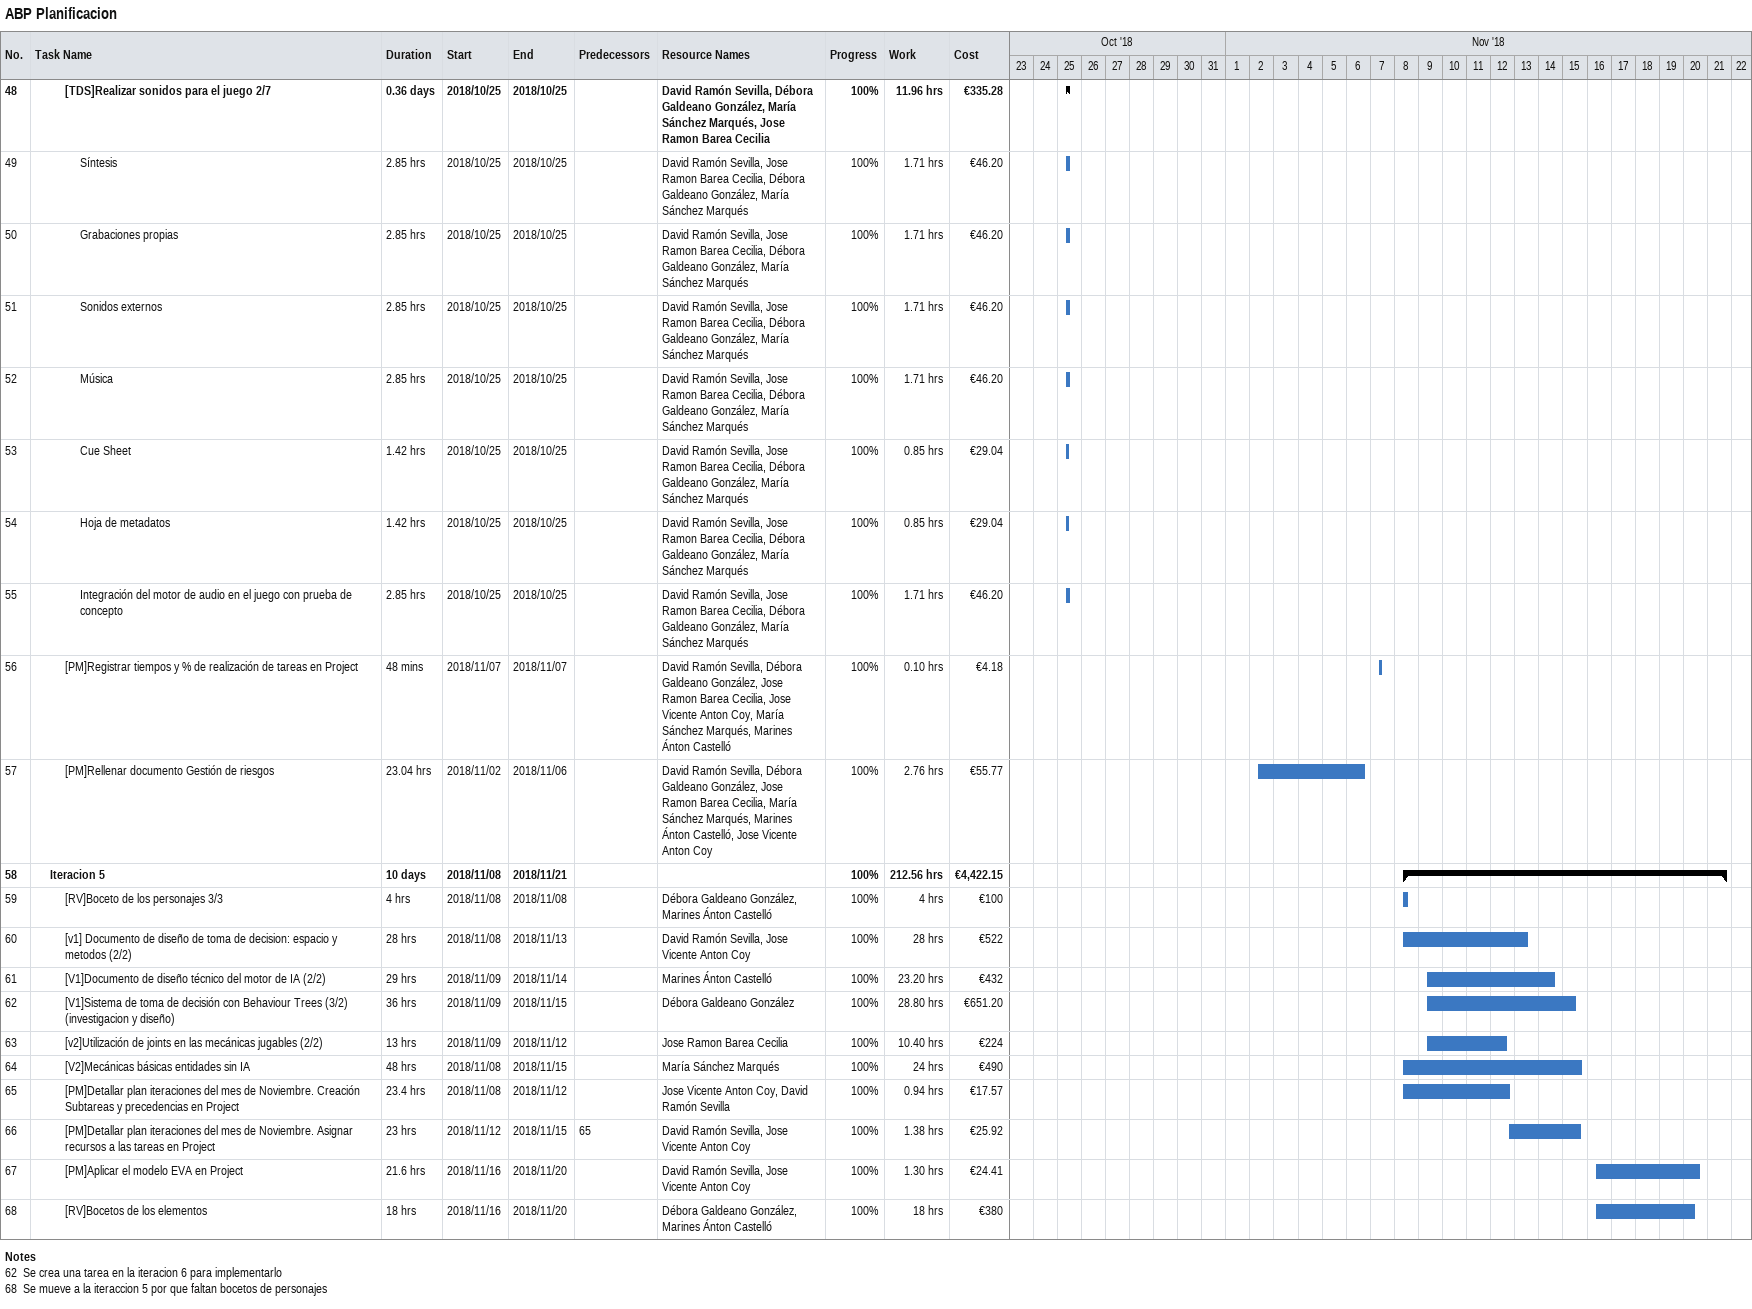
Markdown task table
ABP Planificacion

| ID | Level | Task | Duration | Start | Finish | Predecessors | Resources | % complete | Work (h) | Cost (€) |
|---|---|---|---|---|---|---|---|---|---|---|
| 48 | 3 | **[TDS]Realizar sonidos para el juego 2/7** | 0.36d | 2018-10-25 | 2018-10-25 |  | David Ramón Sevilla, Débora Galdeano González, María Sánchez Marqués, Jose Ramon Barea Cecilia | 100 | 11.96 | 335.28 |
| 49 | 4 | Síntesis | 2.85h | 2018-10-25 | 2018-10-25 |  | David Ramón Sevilla, Jose Ramon Barea Cecilia, Débora Galdeano González, María Sánchez Marqués | 100 | 1.71 | 46.20 |
| 50 | 4 | Grabaciones propias | 2.85h | 2018-10-25 | 2018-10-25 |  | David Ramón Sevilla, Jose Ramon Barea Cecilia, Débora Galdeano González, María Sánchez Marqués | 100 | 1.71 | 46.20 |
| 51 | 4 | Sonidos externos | 2.85h | 2018-10-25 | 2018-10-25 |  | David Ramón Sevilla, Jose Ramon Barea Cecilia, Débora Galdeano González, María Sánchez Marqués | 100 | 1.71 | 46.20 |
| 52 | 4 | Música | 2.85h | 2018-10-25 | 2018-10-25 |  | David Ramón Sevilla, Jose Ramon Barea Cecilia, Débora Galdeano González, María Sánchez Marqués | 100 | 1.71 | 46.20 |
| 53 | 4 | Cue Sheet | 1.42h | 2018-10-25 | 2018-10-25 |  | David Ramón Sevilla, Jose Ramon Barea Cecilia, Débora Galdeano González, María Sánchez Marqués | 100 | 0.85 | 29.04 |
| 54 | 4 | Hoja de metadatos | 1.42h | 2018-10-25 | 2018-10-25 |  | David Ramón Sevilla, Jose Ramon Barea Cecilia, Débora Galdeano González, María Sánchez Marqués | 100 | 0.85 | 29.04 |
| 55 | 4 | Integración del motor de audio en el juego con prueba de concepto | 2.85h | 2018-10-25 | 2018-10-25 |  | David Ramón Sevilla, Jose Ramon Barea Cecilia, Débora Galdeano González, María Sánchez Marqués | 100 | 1.71 | 46.20 |
| 56 | 3 | [PM]Registrar tiempos y % de realización de tareas en Project | 48min | 2018-11-07 | 2018-11-07 |  | David Ramón Sevilla, Débora Galdeano González, Jose Ramon Barea Cecilia, Jose Vicente Anton Coy, María Sánchez Marqués, Marines Ánton Castelló | 100 | 0.10 | 4.18 |
| 57 | 3 | [PM]Rellenar documento Gestión de riesgos | 23.04h | 2018-11-02 | 2018-11-06 |  | David Ramón Sevilla, Débora Galdeano González, Jose Ramon Barea Cecilia, María Sánchez Marqués, Marines Ánton Castelló, Jose Vicente Anton Coy | 100 | 2.76 | 55.77 |
| 58 | 2 | **Iteracion 5** | 10d | 2018-11-08 | 2018-11-21 |  |  | 100 | 212.56 | 4422.15 |
| 59 | 3 | [RV]Boceto de los personajes 3/3 | 4h | 2018-11-08 | 2018-11-08 |  | Débora Galdeano González, Marines Ánton Castelló | 100 | 4 | 100 |
| 60 | 3 | [v1] Documento de diseño de toma de decision: espacio y metodos (2/2) | 28h | 2018-11-08 | 2018-11-13 |  | David Ramón Sevilla, Jose Vicente Anton Coy | 100 | 28 | 522 |
| 61 | 3 | [V1]Documento de diseño técnico del motor de IA (2/2) | 29h | 2018-11-09 | 2018-11-14 |  | Marines Ánton Castelló | 100 | 23.20 | 432 |
| 62 | 3 | [V1]Sistema de toma de decisión con Behaviour Trees (3/2) (investigacion y diseño) | 36h | 2018-11-09 | 2018-11-15 |  | Débora Galdeano González | 100 | 28.80 | 651.20 |
| 63 | 3 | [v2]Utilización de joints en las mecánicas jugables (2/2) | 13h | 2018-11-09 | 2018-11-12 |  | Jose Ramon Barea Cecilia | 100 | 10.40 | 224 |
| 64 | 3 | [V2]Mecánicas básicas entidades sin IA | 48h | 2018-11-08 | 2018-11-15 |  | María Sánchez Marqués | 100 | 24 | 490 |
| 65 | 3 | [PM]Detallar plan iteraciones del mes de Noviembre. Creación Subtareas y precedencias en Project | 23.4h | 2018-11-08 | 2018-11-12 |  | Jose Vicente Anton Coy, David Ramón Sevilla | 100 | 0.94 | 17.57 |
| 66 | 3 | [PM]Detallar plan iteraciones del mes de Noviembre. Asignar recursos a las tareas en Project | 23h | 2018-11-12 | 2018-11-15 | 65 | David Ramón Sevilla, Jose Vicente Anton Coy | 100 | 1.38 | 25.92 |
| 67 | 3 | [PM]Aplicar el modelo EVA en Project | 21.6h | 2018-11-16 | 2018-11-20 |  | David Ramón Sevilla, Jose Vicente Anton Coy | 100 | 1.30 | 24.41 |
| 68 | 3 | [RV]Bocetos de los elementos | 18h | 2018-11-16 | 2018-11-20 |  | Débora Galdeano González, Marines Ánton Castelló | 100 | 18 | 380 |

Notes
- 62: Se crea una tarea en la iteracion 6 para implementarlo
- 68: Se mueve a la iteraccion 5 por que faltan bocetos de personajes
